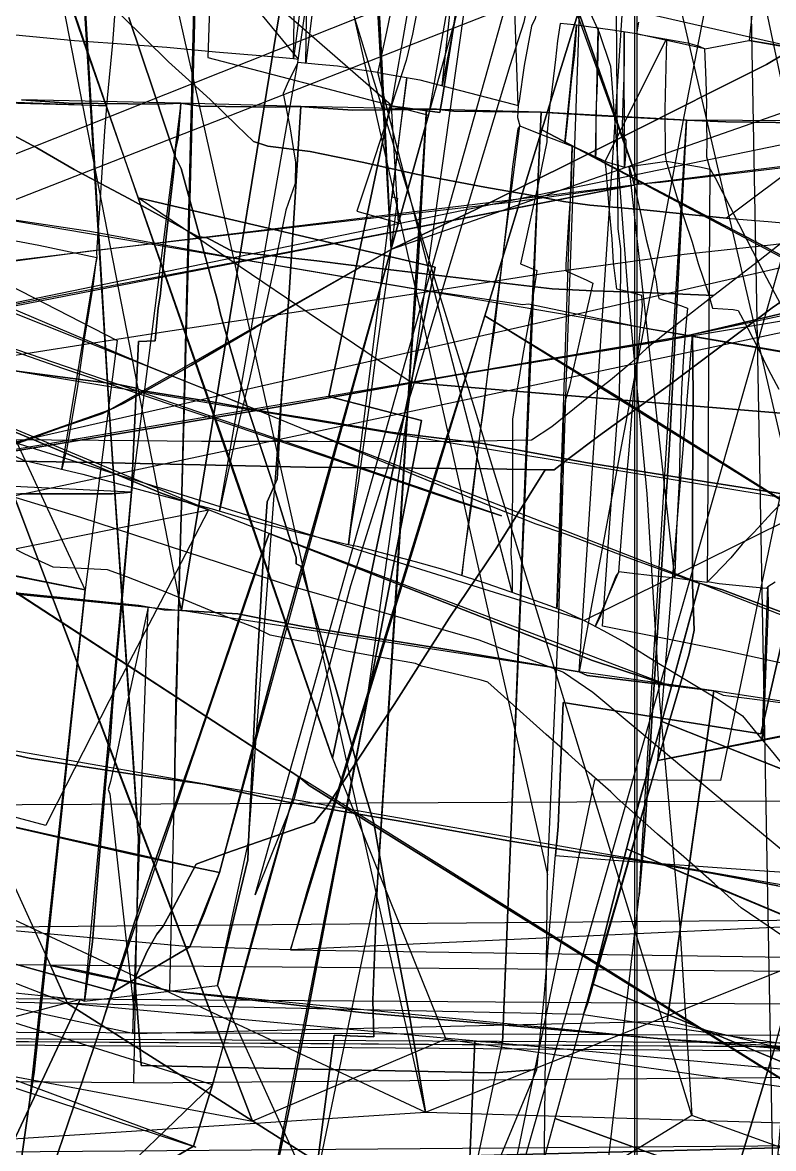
# Model space of a CAD drawing. Extents: x -6790 to 12600, y -1098 to 2171.
# Drawn here: x 523.8 to 609.2, y 73.8 to 201.9 of the extents above; entities that cross this region are included whole.
import ezdxf

# ---------------------------------------------------------------- set-up
doc = ezdxf.new("R2010")
doc.units = 0

msp = doc.modelspace()

# ---------------------------------------------------------------- linework, layer by layer
for points in [[(593.71, 814.33), (0.06, 814.26), (0.06, -0.07), (593.71, 0), (593.71, 814.33)], [(593.47, 802.52), (0, 802.52), (0, 0), (593.47, 0), (593.47, 802.52)], [(106.84, 634.01), (110.3, 95.46), (826.14, 101.62), (106.84, 634.01)], [(105.33, 620.2), (98.92, 88.39), (790.98, 84.91), (794.81, 617.1), (105.33, 620.2)], [(79.55, 608.24), (82.48, 284.45), (81.9, 110.82), (776.2, 114.16), (808.14, 114.29), (79.55, 608.24)], [(89.84, 599.43), (785.72, 589.09), (779.97, 92.07), (740.84, 91.65), (728.89, 91.75), (723.88, 92.07), (717.29, 92.52), (682.9, 93.32), (432.67, 95.45), (307.1, 97.51), (213.56, 98.73), (136.9, 99.68), (84.96, 100.39), (89.84, 599.43)], [(71.88, 94), (800.52, 88.91), (801.87, 586.62), (73.83, 591.85), (71.88, 94)], [(71.88, 94), (800.52, 88.91), (801.87, 586.62), (73.83, 591.85), (71.88, 94)], [(50.06, 587.89), (779.25, 581.11), (775.84, 83.59), (42.2, 89.17), (50.06, 587.89)], [(611.09, 494.35), (605.8, 455.06), (601.46, 424.35), (598.06, 401.12), (594.36, 374.67), (592.37, 359.78), (589.66, 341.62), (589.52, 339.35), (588.16, 329.48), (586.71, 317.39), (585.38, 308.14), (582.47, 285.39), (579.11, 260.34), (576.65, 241.79), (606.75, 231.4), (606.8, 230.34), (602.81, 210.55), (599.08, 191.44), (596.34, 176.89), (591.91, 153.67), (588.91, 137.6), (587.13, 128.03), (611.09, 494.35)], [(505.76, 384.16), (519.81, 352.85), (525.75, 339.86), (533.08, 323.83), (542.67, 303.25), (549.91, 286.99), (559.35, 266.22), (564.97, 253.9), (571.83, 239.07), (580.75, 219.88), (587.04, 206.01), (589.39, 200.8), (590.68, 196.97), (592.64, 171.62), (594.83, 148.3), (596.28, 124.7), (598.56, 99.46), (599.94, 77.52), (505.76, 384.16)], [(593.93, 183.54), (585.79, 206.83), (576.55, 232.21), (568.57, 254.73), (562.12, 271.88), (558.42, 281.72), (550.39, 304.4), (541.8, 326.8), (541.37, 328.24), (593.93, 183.54)], [(593.93, 183.54), (585.79, 206.83), (576.55, 232.21), (568.57, 254.73), (562.12, 271.88), (558.42, 281.72), (550.39, 304.4), (541.8, 326.8), (541.37, 328.24), (593.93, 183.54)], [(625.86, 71.87), (632.41, 79.98), (647.51, 98.01), (669.12, 123.87), (687.95, 145.93), (701.39, 153.35), (679.1, 165.74), (639, 187.95), (513.68, 256.43), (430.77, 302.52), (429.32, 296.95), (424.03, 274.69), (417.16, 243.62), (409.88, 210.96), (410.8, 210.17), (454.02, 181.98), (500.31, 151.83), (555.22, 116.07), (556.4, 115.11), (593.84, 91.8), (625.86, 71.87)], [(583.52, 104.94), (584.76, 133.44), (585.76, 164.02), (587.01, 198.5), (587.16, 203.32), (579.87, 217.18), (571.07, 233.86), (565.37, 244.73), (559.45, 255.9), (551.86, 270.27), (547.44, 278.75), (542.16, 288.4), (583.52, 104.94)], [(555.9, 275.2), (553.73, 258.38), (552.22, 245.79), (550.39, 232.19), (549.41, 222.37), (556.95, 218.38), (557.19, 217.3), (554.63, 197.85), (555.9, 275.2)], [(557.17, 274.89), (555.77, 265.27), (554.38, 254.41), (553.15, 243.71), (551.82, 231.61), (550.6, 222.79), (558.78, 219.39), (556.02, 197.31), (557.17, 274.89)], [(565.74, 176.1), (558.07, 171.71), (550.3, 167.23), (543, 162.95), (535.38, 158.67), (533.63, 157.82), (533.24, 164.92), (532.06, 184.63), (529.91, 220.37), (526.98, 266.96), (547.3, 268.32), (548.87, 268.29), (550.45, 268.27), (560.57, 268.5), (562.02, 244.34), (563.71, 216.23), (565.74, 176.1)], [(565.74, 176.1), (558.07, 171.71), (550.3, 167.23), (543, 162.95), (535.38, 158.67), (533.63, 157.82), (533.24, 164.92), (532.06, 184.63), (529.91, 220.37), (526.98, 266.96), (547.3, 268.32), (548.87, 268.29), (550.45, 268.27), (560.57, 268.5), (562.02, 244.34), (563.71, 216.23), (565.74, 176.1)], [(560.57, 268.5), (562.02, 244.34), (563.71, 216.23), (565.74, 176.1), (560.57, 268.5)], [(523.52, 266.73), (526.98, 266.96), (529.91, 220.37), (532.06, 184.63), (533.24, 164.92), (533.63, 157.82), (532.87, 157.45), (528.2, 155.85), (519.97, 152.89), (510.12, 149.53), (504.14, 160.41), (500.94, 166.79), (500.91, 179.1), (500.79, 180.94), (500.44, 185.57), (497.55, 217.63), (496.18, 230.83), (494.55, 245.57), (492.84, 265.06), (496.83, 265.34), (517.94, 266.7), (523.52, 266.73)], [(523.52, 266.73), (526.98, 266.96), (529.91, 220.37), (532.06, 184.63), (533.24, 164.92), (533.63, 157.82), (532.87, 157.45), (528.2, 155.85), (519.97, 152.89), (510.12, 149.53), (504.14, 160.41), (500.94, 166.79), (500.91, 179.1), (500.79, 180.94), (500.44, 185.57), (497.55, 217.63), (496.18, 230.83), (494.55, 245.57), (492.84, 265.06), (496.83, 265.34), (517.94, 266.7), (523.52, 266.73)], [(526.98, 266.96), (529.91, 220.37), (532.06, 184.63), (533.24, 164.92), (533.63, 157.82), (526.98, 266.96)], [(517.86, 257.87), (559.11, 240.35), (547.36, 168.36), (541.86, 135.02), (539.89, 135.06), (538.08, 135.4), (537.03, 135.6), (493.64, 139.97), (450.38, 144.28), (440.48, 145.34), (435.19, 145.59), (436.15, 178.25), (438.36, 259.44), (460.33, 258.49), (493.76, 257.24), (506.16, 256.82), (510.18, 256.52), (516.4, 256.44), (517.86, 257.87)], [(517.86, 257.87), (559.11, 240.35), (547.36, 168.36), (541.86, 135.02), (517.86, 257.87)], [(562.94, 124.33), (569.18, 156.64), (558.63, 159.39), (565.63, 192.45), (571.28, 191.7), (571.58, 193.45), (575.59, 219.03), (580.93, 252.19), (582.5, 251.85), (601.54, 249.12), (628.08, 245.31), (630.03, 244.74), (609.87, 147.63), (603.23, 115.67), (588.87, 115.73), (583.04, 87.44), (577.43, 60.24), (551.24, 64.56), (554.35, 79.32), (562.94, 124.33)], [(580.93, 252.19), (575.59, 219.03), (571.58, 193.45), (571.28, 191.7), (565.63, 192.45), (558.63, 159.39), (569.18, 156.64), (562.94, 124.33), (580.93, 252.19)], [(616.35, 127.46), (612.78, 128.44), (602.87, 130.61), (590.54, 133.08), (589.79, 133.24), (591.44, 156.64), (591.7, 158.92), (591.88, 174.15), (591.88, 176.17), (591.57, 178.46), (591.37, 203.25), (591.37, 218.89), (584.78, 219.32), (585.51, 229.64), (586.76, 243.12), (587.51, 251.7), (616.35, 127.46)], [(578.21, 248.8), (577.67, 244.69), (576.85, 239.49), (576.12, 235.09), (575.42, 230.63), (575.37, 230.36), (580.86, 229.07), (587.25, 227.41), (587.81, 227.25), (586.89, 223.57), (585.81, 218.67), (585.17, 216.16), (584.46, 212.86), (583.84, 210.11), (582.88, 205.74), (582.13, 202.39), (581.71, 201.54), (580.88, 197.04), (580.3, 193.02), (580.19, 192.49), (578.21, 248.8)], [(630.03, 244.74), (609.87, 147.63), (603.23, 115.67), (588.87, 115.73), (583.04, 87.44), (577.43, 60.24), (630.03, 244.74)], [(577.43, 60.24), (601.69, 60.02), (609.37, 85.16), (616.9, 113.23), (613.57, 113.75), (616.01, 134.04), (620.03, 167.47), (620.18, 167.46), (626.01, 214.17), (630.03, 244.74), (609.87, 147.63), (603.23, 115.67), (588.87, 115.73), (583.04, 87.44), (577.43, 60.24)], [(355.59, 238.06), (382.19, 224.75), (409.88, 210.96), (410.8, 210.17), (454.02, 181.98), (500.31, 151.83), (555.22, 116.07), (551, 101.66), (545.42, 81.03), (479.32, 101.69), (440.17, 114.43), (420.75, 120.59), (399.06, 127.48), (399.78, 136.36), (399.32, 136.39), (374.96, 138.59), (369.87, 139.02), (354.84, 140.28), (314.53, 144.26), (321.06, 159.29), (347.3, 223.23), (353.95, 238.89), (355.59, 238.06)], [(545.28, 210.39), (544.86, 197.96), (565.78, 192.5), (569.99, 191.4), (574.09, 206.1), (577.28, 233.29), (572.9, 233.54), (553.27, 234.64), (545.86, 235.06), (545.28, 210.39)], [(554.27, 96.39), (542.84, 96.71), (544.44, 100.51), (546.2, 105.2), (553.17, 131.47), (561.63, 161.62), (566.55, 179.15), (569.99, 191.4), (574.09, 206.1), (577.28, 233.29), (580.49, 233.11), (595.95, 232.25), (592.4, 219.7), (587.51, 204.69), (582.88, 189.75), (576.41, 168.54), (571.11, 151.91), (564.74, 131.14), (556.2, 103.26), (554.27, 96.39)], [(572.9, 233.54), (570.45, 212.39), (568.17, 200.64), (567.44, 197.63), (565.78, 192.5), (572.9, 233.54)], [(569.99, 191.4), (574.09, 206.1), (577.28, 233.29), (569.99, 191.4)], [(586.91, 232.75), (584.78, 221.32), (580.85, 202), (579.23, 197), (568.3, 160.82), (561.12, 137.81), (554.69, 113.63), (550.27, 102.65), (586.91, 232.75)], [(592.4, 219.7), (587.51, 204.69), (621.67, 196.88), (621.83, 200.16), (622.9, 212.21), (623.96, 230.73), (621.2, 230.88), (598.28, 232.12), (595.95, 232.25), (592.4, 219.7)], [(575.37, 230.36), (574.29, 222.42), (573.45, 217.05), (573.41, 216.55), (575.77, 215.82), (575.03, 212.16), (574.15, 207.7), (573.07, 202.54), (572.22, 198.29), (571.53, 194.78), (575.37, 230.36)], [(543.76, 223.43), (543.66, 214.17), (543.26, 198.88), (542.61, 173.29), (541.98, 151.14), (541.22, 124.29), (541.08, 114.64), (543.76, 223.43)], [(535.2, 222.05), (534.95, 217.05), (534.63, 209.64), (534.3, 203.21), (534.01, 199.58), (540.2, 199.13), (545.73, 198.62), (550.83, 198.19), (554.63, 197.85), (555.18, 197.78), (535.2, 222.05)], [(523.9, 219.95), (530.21, 201.28), (536.95, 181.99), (523.9, 219.95)], [(622.16, 186.25), (644.83, 203.97), (663.29, 217.65), (658.37, 220.25), (643.44, 209.01), (622.01, 193.26), (603.89, 179.69), (605.29, 179.56), (608.62, 179.3), (612.78, 178.91), (622.16, 186.25)], [(409.88, 210.96), (410.8, 210.17), (454.02, 181.98), (500.31, 151.83), (555.22, 116.07), (409.88, 210.96)], [(545.28, 210.39), (544.86, 197.96), (565.78, 192.5), (545.28, 210.39)], [(404.71, 205.29), (422.56, 199.67), (439.53, 193.82), (447, 191.4), (465.13, 185.2), (480.28, 180.17), (496.38, 174.32), (511.19, 168.59), (528.33, 162.61), (543.49, 157.52), (558.27, 152.56), (572.84, 147.57), (578.3, 145.81), (404.71, 205.29)], [(565.74, 176.1), (566.19, 176.35), (575.38, 180.68), (585.29, 185.57), (593.56, 189.69), (598.99, 192.43), (601.86, 193.88), (608.44, 197.18), (614.75, 200.94), (621.39, 204.59), (623.3, 205.53), (630.25, 205.42), (639.78, 205.51), (649.99, 205.61), (565.74, 176.1)], [(643.99, 184.13), (641.73, 174.71), (641.57, 174.02), (638.27, 160.26), (632.34, 163.57), (607.81, 176.67), (582.88, 189.75), (587.51, 204.69), (621.67, 196.88), (632.91, 194.5), (645.83, 191.78), (643.99, 184.13)], [(509.92, 201.67), (519.81, 200.84), (529.71, 199.92), (534.01, 199.58), (533.4, 193.34), (533.1, 189.59), (532.57, 181.39), (532.21, 175.77), (532.23, 175.15), (525.65, 176.57), (519.77, 177.67), (516.8, 178.18), (514.36, 178.65), (509.92, 201.67)], [(586.81, 201.63), (586.6, 198.32), (586.22, 195.27), (585.78, 190.6), (585.56, 188.83), (585.49, 188.2), (586.81, 201.63)], [(589.3, 201.29), (589.26, 198.41), (589.16, 195), (589.07, 192.55), (589.04, 191.49), (589.01, 188.4), (589.01, 187.13), (588.99, 186.67), (589.3, 201.29)], [(592.26, 200.86), (592.25, 198.29), (592.2, 195.6), (592.11, 192.92), (592.02, 190.16), (592.08, 189.05), (592.45, 188.56), (592.45, 187.24), (592.29, 185.5), (592.26, 200.86)], [(593.64, 200.66), (599.46, 199.64), (600.79, 199.24), (601.43, 198.96), (593.64, 200.66)], [(606.48, 199.9), (610.82, 199.16), (614.59, 198.64), (616.69, 198.19), (606.48, 199.9)], [(555.13, 197.4), (553.89, 194.92), (553.46, 193.87), (554.19, 190.09), (554.62, 187.44), (554.85, 186.07), (554.82, 183.63), (553.75, 180.57), (552.54, 174.65), (551.2, 168.57), (549.61, 161.38), (548.46, 156.77), (547.38, 151.74), (546.44, 147.37), (546.21, 146.34), (555.13, 197.4)], [(564.21, 196.24), (569.01, 195.44), (572.61, 194.49), (579.61, 192.66), (580.19, 192.49), (580.12, 191.15), (580.36, 190.18), (582.92, 189.18), (583.46, 188.98), (583.44, 188.38), (582.86, 185.41), (582.34, 183.01), (581.71, 180.13), (580.76, 175.85), (580.45, 174.47), (582.31, 173.71), (581.64, 169.16), (580.73, 164.16), (580.04, 159.99), (579.56, 156.8), (579.55, 151.77), (579.55, 147.94), (579.48, 145.06), (579.43, 144.04), (579.37, 141.52), (579.49, 139.47), (579.5, 137.08), (564.21, 196.24)], [(567.51, 195.69), (566.8, 190.17), (565.89, 182.59), (565.83, 182.09), (566.47, 181.97), (565.96, 178.08), (565.46, 174.34), (564.73, 169.46), (563.93, 163.56), (563.45, 159.93), (562.62, 154.13), (561.97, 149.51), (561.16, 144.57), (560.86, 142.53), (567.51, 195.69)], [(509.37, 183.22), (488.93, 191.04), (481.98, 193.22), (474, 154.14), (468.86, 126.47), (463.8, 100.66), (462.76, 95.22), (481.63, 90.95), (518.34, 82.81), (549.96, 76.88), (546.63, 85.56), (535.87, 113.56), (524.81, 142.8), (518.08, 160.55), (516.75, 164.06), (514.46, 170.04), (511.95, 176.66), (509.37, 183.22)], [(511.71, 193.02), (521.07, 192.95), (526.88, 192.73), (533.33, 192.48), (511.71, 193.02)], [(523.67, 193.13), (529.03, 192.76), (539.18, 192.67), (541.79, 192.75), (523.67, 193.13)], [(536.17, 148.48), (535.1, 135.91), (534.04, 124.11), (533.74, 120.08), (533.46, 117.77), (533.21, 115.2), (532.49, 106.71), (531.73, 97.3), (530.82, 90.55), (545.99, 92.31), (549.42, 106.65), (549.5, 108.68), (549.84, 115.6), (550.39, 126.95), (551.19, 141.39), (551.63, 147.4), (552.78, 149.98), (553.2, 158.66), (554.11, 171.16), (555.46, 192.39), (552.61, 192.31), (544.05, 192.42), (541.79, 192.75), (541.5, 188.85), (541.18, 187.55), (541, 185.01), (540.15, 177.91), (539.45, 170.8), (539.23, 169.47), (538.86, 165.7), (536.97, 165.62), (536.17, 148.48)], [(536.17, 148.48), (536.97, 165.62), (538.86, 165.7), (539.23, 169.47), (539.45, 170.8), (540.15, 177.91), (541, 185.01), (541.18, 187.55), (541.5, 188.85), (541.79, 192.75), (536.17, 148.48)], [(541.79, 192.75), (544.05, 192.42), (552.61, 192.31), (555.46, 192.39), (541.79, 192.75)], [(554.11, 171.16), (553.2, 158.66), (552.78, 149.98), (551.63, 147.4), (551.19, 141.39), (550.39, 126.95), (549.84, 115.6), (549.5, 108.68), (549.42, 106.65), (545.99, 92.31), (556.87, 68.36), (559.25, 86.69), (563.77, 86.49), (563.66, 90.65), (564.15, 103.47), (565.24, 120.41), (566.33, 137.37), (567.86, 161.76), (568.8, 174.57), (569.74, 192.08), (568.02, 192.05), (561.39, 191.98), (556.87, 192.27), (555.46, 192.39), (554.11, 171.16)], [(555.46, 192.39), (556.87, 192.27), (561.39, 191.98), (568.02, 192.05), (569.74, 192.08), (555.46, 192.39)], [(565.78, 192.5), (563.47, 185.36), (561.82, 180.47), (566.55, 179.15), (565.78, 192.5)], [(564.15, 103.47), (563.66, 90.65), (563.77, 86.49), (559.25, 86.69), (556.87, 68.36), (574.44, 67.34), (575.24, 86), (578.42, 85.8), (579.21, 105.66), (580.76, 144.51), (581.52, 164.03), (582.82, 191.76), (572.87, 191.87), (570.91, 192.08), (569.74, 192.08), (568.8, 174.57), (567.86, 161.76), (566.33, 137.37), (565.24, 120.41), (564.15, 103.47)], [(569.74, 192.08), (568.8, 174.57), (567.86, 161.76), (566.33, 137.37), (565.24, 120.41), (564.15, 103.47), (569.74, 192.08)], [(569.74, 192.08), (570.91, 192.08), (572.87, 191.87), (582.82, 191.76), (569.74, 192.08)], [(593.94, 102.57), (594.61, 109.98), (597.42, 153.91), (599.34, 190.82), (589.7, 191.34), (582.82, 191.76), (581.52, 164.03), (580.76, 144.51), (579.21, 105.66), (578.42, 85.8), (575.24, 86), (574.44, 67.34), (589.87, 67.24), (593.94, 102.57)], [(582.82, 191.76), (581.52, 164.03), (580.76, 144.51), (579.21, 105.66), (578.42, 85.8), (582.82, 191.76)], [(582.82, 191.76), (589.7, 191.34), (599.34, 190.82), (582.82, 191.76)], [(580.36, 190.18), (580.16, 189.84), (579.56, 185.56), (579, 180.45), (578.33, 174.52), (577.4, 166.63), (576.79, 162.66), (576.25, 158.04), (575.79, 154.91), (574.82, 146.9), (574.03, 141.46), (573.77, 139.01), (580.36, 190.18)], [(633.55, 132.92), (621.84, 140.25), (591.85, 159.16), (576.41, 168.54), (582.88, 189.75), (607.81, 176.67), (632.34, 163.57), (638.27, 160.26), (633.55, 132.92)], [(582.88, 189.75), (607.81, 176.67), (632.34, 163.57), (638.27, 160.26), (582.88, 189.75)], [(599.34, 190.82), (603.8, 190.65), (615.16, 190.48), (621.82, 190.49), (633.79, 190.58), (643.92, 190.56), (644.39, 190.57), (644.39, 190.56), (643.71, 163.94), (642.99, 121.28), (642.83, 111.54), (643.18, 108.83), (644.08, 102.65), (647.47, 93.28), (652.52, 75.91), (654.73, 68.08), (589.87, 67.24), (593.94, 102.57), (594.61, 109.98), (597.42, 153.91), (599.34, 190.82)], [(599.34, 190.82), (597.42, 153.91), (594.61, 109.98), (593.94, 102.57), (599.34, 190.82)], [(599.34, 190.82), (603.8, 190.65), (615.16, 190.48), (621.82, 190.49), (633.79, 190.58), (643.92, 190.56), (599.34, 190.82)], [(639.98, 189.33), (636.98, 188.8), (610.69, 185.46), (596.38, 183.73), (593.93, 183.54), (639.98, 189.33)], [(639.98, 189.33), (636.98, 188.8), (610.69, 185.46), (596.38, 183.73), (593.93, 183.54), (639.98, 189.33)], [(586.32, 187.88), (586.25, 184.96), (586.2, 183.35), (586.05, 181.26), (585.93, 179.26), (585.71, 176.25), (585.62, 174.36), (585.6, 173.68), (587.92, 172.65), (588.67, 172.29), (588.24, 170.28), (587.67, 167.82), (587.25, 166.03), (586.74, 163.82), (586.36, 162.15), (586.03, 160.56), (585.52, 158.88), (585.3, 156.92), (585.27, 152.49), (585.09, 149.84), (585.03, 146.42), (584.86, 141.99), (584.72, 138.71), (584.61, 135.53), (584.59, 135.26), (586.32, 187.88)], [(699.41, 187.52), (690.42, 185.94), (670.56, 182.27), (650.96, 178.84), (647.49, 177.97), (642.8, 176.8), (619.89, 171.09), (601.66, 166.82), (600.01, 166.44), (699.41, 187.52)], [(699.41, 187.52), (690.42, 185.94), (670.56, 182.27), (650.96, 178.84), (647.49, 177.97), (642.8, 176.8), (619.89, 171.09), (601.66, 166.82), (600.01, 166.44), (699.41, 187.52)], [(482.33, 185), (486.64, 183.74), (492.99, 181.87), (494.46, 181.47), (502.51, 178.06), (508.31, 175.66), (523.5, 169), (537.9, 162.89), (550.73, 157.74), (482.33, 185)], [(592.81, 185.57), (593.45, 183.18), (594.29, 179.42), (594.75, 177.26), (595.32, 175.06), (595.89, 172.44), (596.05, 171.21), (596.08, 171.08), (596.2, 170.52), (598.65, 169.72), (599.45, 169.45), (599.28, 167.44), (599, 164), (598.77, 160.19), (598.68, 157.46), (598.62, 154.98), (598.49, 149.79), (598.22, 144.2), (598.02, 139.24), (598, 138.69), (592.81, 185.57)], [(593.32, 183.42), (564.27, 177.78), (545.75, 174.21), (528.31, 170.93), (507.43, 166.83), (489.56, 163.39), (464.58, 158.39), (445.93, 154.82), (435.85, 152.74), (593.32, 183.42)], [(593.32, 183.42), (564.27, 177.78), (545.75, 174.21), (528.31, 170.93), (507.43, 166.83), (489.56, 163.39), (464.58, 158.39), (445.93, 154.82), (435.85, 152.74), (593.32, 183.42)], [(438.83, 164.63), (447.99, 165.73), (470.08, 168.29), (504.11, 172.31), (531.47, 175.95), (561.73, 179.47), (579.32, 181.51), (593.32, 183.42), (438.83, 164.63)], [(438.83, 164.63), (447.99, 165.73), (470.08, 168.29), (504.11, 172.31), (531.47, 175.95), (561.73, 179.47), (579.32, 181.51), (593.32, 183.42), (438.83, 164.63)], [(509.37, 183.22), (511.95, 176.66), (514.46, 170.04), (516.75, 164.06), (518.08, 160.55), (524.81, 142.8), (535.87, 113.56), (546.63, 85.56), (549.96, 76.88), (509.37, 183.22)], [(701.26, 183.17), (693.27, 173.63), (687.64, 166.6), (685.99, 164.72), (685.69, 163.8), (678.33, 156.42), (675.66, 153.46), (675.25, 152.9), (673.28, 152.84), (671.69, 152.35), (667.28, 152.67), (643.82, 154.7), (619.27, 156.71), (589.88, 159.14), (568, 160.98), (701.26, 183.17)], [(536.95, 181.99), (570.74, 174.11), (568, 160.98), (536.95, 181.99)], [(536.95, 181.99), (546.88, 153.59), (559.05, 118.21), (536.95, 181.99)], [(568, 160.98), (570.74, 174.11), (536.95, 181.99), (546.88, 153.59), (559.05, 118.21), (568, 160.98)], [(566.55, 179.15), (561.63, 161.62), (553.17, 131.47), (546.2, 105.2), (566.55, 179.15)], [(466, 150.39), (466.63, 157.59), (468.38, 177.35), (512.53, 177.06), (534.55, 165.76), (530.91, 137.37), (500.12, 143.4), (466, 150.39)], [(512.53, 177.06), (534.55, 165.76), (530.91, 137.37), (512.53, 177.06)], [(533.63, 157.82), (535.38, 158.67), (543, 162.95), (550.3, 167.23), (558.07, 171.71), (565.74, 176.1), (533.63, 157.82)], [(544.93, 146.49), (540.77, 138.42), (534.63, 126.66), (526.74, 111.18), (526.42, 110.53), (512.97, 114.16), (495.55, 118.77), (469.78, 126.02), (461.03, 128.59), (459.43, 129.25), (467.5, 148.93), (475.02, 166.81), (477.71, 173.42), (477.96, 174.38), (499.24, 165.3), (518.85, 157.01), (539.68, 148.34), (544.93, 146.49)], [(477.96, 174.38), (499.24, 165.3), (518.85, 157.01), (539.68, 148.34), (544.93, 146.49), (477.96, 174.38)], [(532.23, 175.15), (532.1, 174.4), (531.78, 171.91), (531.33, 169.13), (530.81, 165.92), (530.03, 160.52), (528.83, 153.51), (528.25, 151.11), (532.23, 175.15)], [(554.11, 171.16), (553.2, 158.66), (552.78, 149.98), (551.63, 147.4), (551.19, 141.39), (550.39, 126.95), (549.84, 115.6), (549.5, 108.68), (554.11, 171.16)], [(576.41, 168.54), (571.11, 151.91), (564.74, 131.14), (556.2, 103.26), (554.27, 96.39), (576.41, 168.54)], [(666.44, 114.16), (663.58, 99.03), (629.27, 107.4), (633.55, 132.92), (621.84, 140.25), (591.85, 159.16), (576.41, 168.54), (571.11, 151.91), (564.74, 131.14), (556.2, 103.26), (554.27, 96.39), (670.05, 94.68), (683.12, 102.35), (666.65, 114.04), (666.44, 114.16)], [(576.41, 168.54), (591.85, 159.16), (621.84, 140.25), (633.55, 132.92), (576.41, 168.54)], [(587.64, 89.03), (457.3, 91.79), (460.06, 115.9), (463.01, 141.06), (463.55, 143.34), (465.4, 143.64), (476.14, 145.49), (500.86, 149.42), (516.14, 152.04), (536.25, 155.41), (554.19, 158.42), (573.44, 161.87), (597.19, 165.8), (600.01, 166.44), (600.1, 159.5), (600.03, 148.19), (600.04, 137.96), (600.2, 132.77), (599.65, 130.09), (598.82, 127.25), (596.08, 117.94), (595.32, 115.36), (588.08, 90.25), (587.64, 89.03)], [(587.64, 89.03), (457.3, 91.79), (460.06, 115.9), (463.01, 141.06), (463.55, 143.34), (465.4, 143.64), (476.14, 145.49), (500.86, 149.42), (516.14, 152.04), (536.25, 155.41), (554.19, 158.42), (573.44, 161.87), (597.19, 165.8), (600.01, 166.44), (600.1, 159.5), (600.03, 148.19), (600.04, 137.96), (600.2, 132.77), (599.65, 130.09), (598.82, 127.25), (596.08, 117.94), (595.32, 115.36), (588.08, 90.25), (587.64, 89.03)], [(600.01, 166.44), (597.19, 165.8), (573.44, 161.87), (554.19, 158.42), (536.25, 155.41), (516.14, 152.04), (500.86, 149.42), (476.14, 145.49), (465.4, 143.64), (463.55, 143.34), (600.01, 166.44)], [(600.01, 166.44), (597.19, 165.8), (573.44, 161.87), (554.19, 158.42), (536.25, 155.41), (516.14, 152.04), (500.86, 149.42), (476.14, 145.49), (465.4, 143.64), (463.55, 143.34), (600.01, 166.44)], [(600.01, 166.44), (600.1, 159.5), (600.03, 148.19), (600.04, 137.96), (600.2, 132.77), (599.65, 130.09), (598.82, 127.25), (596.08, 117.94), (600.01, 166.44)], [(600.01, 166.44), (600.1, 159.5), (600.03, 148.19), (600.04, 137.96), (600.2, 132.77), (599.65, 130.09), (598.82, 127.25), (596.08, 117.94), (600.01, 166.44)], [(500.93, 101.66), (501.07, 107.19), (501.54, 126.53), (502.29, 148.85), (509.05, 149.31), (510.12, 149.53), (519.97, 152.89), (528.2, 155.85), (532.87, 157.45), (533.63, 157.82), (536.28, 119.34), (536.96, 109.41), (536.4, 81.23), (498.2, 81.56), (500.93, 101.66)], [(500.93, 101.66), (501.07, 107.19), (501.54, 126.53), (502.29, 148.85), (509.05, 149.31), (510.12, 149.53), (519.97, 152.89), (528.2, 155.85), (532.87, 157.45), (533.63, 157.82), (536.28, 119.34), (536.96, 109.41), (536.4, 81.23), (498.2, 81.56), (500.93, 101.66)], [(510.12, 149.53), (519.97, 152.89), (528.2, 155.85), (532.87, 157.45), (533.63, 157.82), (510.12, 149.53)], [(533.63, 157.82), (536.28, 119.34), (536.96, 109.41), (533.63, 157.82)], [(511.98, 157.53), (516.73, 155.43), (520.94, 153.52), (523.89, 152.14), (527.92, 151.19), (530.65, 150.53), (537.76, 148.61), (545.36, 146.58), (550.05, 145.2), (558.5, 143.09), (560.64, 142.57), (561.88, 142.35), (568.47, 140.58), (571.56, 139.72), (576.51, 138.12), (581.08, 136.53), (583.74, 135.57), (585.24, 135.03), (587.7, 133.86), (511.98, 157.53)], [(530.91, 137.37), (500.12, 143.4), (466, 150.39), (444.08, 154.88), (442.24, 155.3), (438.59, 122.18), (436.3, 101.46), (434.72, 86.5), (463.49, 80.97), (523.32, 70.19), (523.32, 70.19), (523.33, 70.23), (524.6, 79.3), (525.1, 82.45), (530.91, 137.37)], [(556.19, 155.51), (559.71, 154.07), (569.67, 149.94), (576.92, 146.96), (582.19, 144.89), (585.56, 143.76), (592.66, 141.03), (600.52, 138.22), (600.83, 138.13), (556.19, 155.51)], [(466, 150.39), (500.12, 143.4), (530.91, 137.37), (466, 150.39)], [(492.03, 150.61), (495.36, 150.53), (503.85, 149.86), (519.62, 148.54), (523.56, 148.3), (533.98, 148.3), (536.17, 148.48), (492.03, 150.61)], [(536.17, 148.48), (535.1, 135.91), (534.04, 124.11), (533.74, 120.08), (533.46, 117.77), (533.21, 115.2), (532.49, 106.71), (531.73, 97.3), (530.82, 90.55), (536.17, 148.48)], [(544.93, 146.49), (540.77, 138.42), (534.63, 126.66), (526.74, 111.18), (526.42, 110.53), (512.97, 114.16), (495.55, 118.77), (469.78, 126.02), (461.03, 128.59), (459.43, 129.25), (544.93, 146.49)], [(538.08, 135.4), (535.59, 123.93), (534.69, 119.7), (533.8, 115.55), (533.53, 114.64), (533.73, 114.14), (535.29, 100.16), (536.39, 90.26), (536.34, 86.86), (434.09, 108.89), (435.19, 145.48), (435.19, 145.59), (440.48, 145.34), (450.38, 144.28), (493.64, 139.97), (537.03, 135.6), (538.08, 135.4)], [(538.08, 135.4), (537.03, 135.6), (493.64, 139.97), (450.38, 144.28), (440.48, 145.34), (435.19, 145.59), (538.08, 135.4)], [(551.85, 143.77), (550.21, 139.34), (543.46, 119.45), (539.34, 107.82), (537.27, 101.87), (533.7, 90.71), (532.96, 88.39), (526.7, 70.03), (582.68, 70.86), (584.41, 77.2), (588.6, 92.53), (590.63, 100.49), (592.52, 107.9), (593.41, 111.38), (596.52, 122.37), (596.57, 122.54), (597.62, 126.37), (588.66, 129.31), (551.85, 143.77)], [(551.85, 143.77), (550.21, 139.34), (543.46, 119.45), (539.34, 107.82), (537.27, 101.87), (533.7, 90.71), (532.96, 88.39), (551.85, 143.77)], [(551.85, 143.77), (588.66, 129.31), (597.62, 126.37), (551.85, 143.77)], [(691.98, 84.6), (694.1, 98.51), (700.84, 138.73), (688.63, 136.37), (673.02, 133.07), (655.99, 129.72), (633.21, 125.22), (609, 120.43), (596.08, 117.94), (595.32, 115.36), (588.08, 90.25), (587.64, 89.03), (690.1, 74.16), (691.91, 84.59), (691.98, 84.6)], [(691.98, 84.6), (694.1, 98.51), (700.84, 138.73), (688.63, 136.37), (673.02, 133.07), (655.99, 129.72), (633.21, 125.22), (609, 120.43), (596.08, 117.94), (595.32, 115.36), (588.08, 90.25), (587.64, 89.03), (690.1, 74.16), (691.91, 84.59), (691.98, 84.6)], [(591.65, 139.42), (591.29, 138.93), (590.41, 136.7), (589.48, 134.21), (588.96, 133.21), (591.65, 139.42)], [(596.08, 117.94), (609, 120.43), (633.21, 125.22), (655.99, 129.72), (673.02, 133.07), (688.63, 136.37), (700.84, 138.73), (596.08, 117.94)], [(596.08, 117.94), (609, 120.43), (633.21, 125.22), (655.99, 129.72), (673.02, 133.07), (688.63, 136.37), (700.84, 138.73), (596.08, 117.94)], [(530.91, 137.37), (525.1, 82.45), (524.6, 79.3), (530.91, 137.37)], [(656.02, 98.89), (657.49, 102.24), (662.93, 113.9), (660.61, 115.5), (659.36, 116.7), (653.4, 118.97), (645.99, 121.61), (636.6, 125.03), (619.75, 131.38), (612.2, 134.08), (603.44, 137.38), (600.83, 138.13), (599, 131.36), (597.62, 126.37), (596.57, 122.54), (596.52, 122.37), (620.97, 112.67), (648.01, 101.82), (656.02, 98.89)], [(600.83, 138.13), (599, 131.36), (597.62, 126.37), (600.83, 138.13)], [(600.83, 138.13), (603.44, 137.38), (612.2, 134.08), (619.75, 131.38), (636.6, 125.03), (645.99, 121.61), (653.4, 118.97), (659.36, 116.7), (660.61, 115.5), (662.93, 113.9), (600.83, 138.13)], [(608.59, 137.72), (608.65, 135.38), (608.39, 129.67), (608.26, 125.72), (608.11, 120.99), (607.97, 120.27), (608.59, 137.72)], [(538.08, 135.4), (535.59, 123.93), (534.69, 119.7), (533.8, 115.55), (533.53, 114.64), (533.73, 114.14), (535.29, 100.16), (536.39, 90.26), (536.34, 86.86), (538.08, 135.4)], [(536.34, 86.86), (597.14, 88.25), (598.92, 100.88), (600.96, 115.33), (602.44, 125.86), (588.03, 127.62), (587.13, 128.03), (571.15, 130.74), (555.91, 133.17), (550.17, 134.26), (548.3, 134.63), (541.86, 135.02), (539.89, 135.06), (538.08, 135.4), (535.59, 123.93), (534.69, 119.7), (533.8, 115.55), (533.53, 114.64), (533.73, 114.14), (535.29, 100.16), (536.39, 90.26), (536.34, 86.86)], [(541.86, 135.02), (539.89, 135.06), (538.08, 135.4), (541.86, 135.02)], [(541.86, 135.02), (548.3, 134.63), (550.17, 134.26), (555.91, 133.17), (571.15, 130.74), (587.13, 128.03), (541.86, 135.02)], [(399.06, 127.48), (398.17, 120.6), (448.47, 104.89), (494.37, 90.01), (543.51, 73.94), (399.06, 127.48)], [(587.13, 128.03), (588.03, 127.62), (602.44, 125.86), (587.13, 128.03)], [(597.62, 126.37), (596.57, 122.54), (596.52, 122.37), (597.62, 126.37)], [(602.44, 125.86), (600.96, 115.33), (598.92, 100.88), (597.14, 88.25), (602.44, 125.86)], [(670.47, 95.13), (665.69, 72), (597.14, 88.25), (598.92, 100.88), (600.96, 115.33), (602.44, 125.86), (603.51, 125.36), (610.37, 124.5), (627.22, 122.09), (629.36, 121.79), (645.22, 117.85), (661.42, 113.87), (672.56, 111.09), (670.47, 95.13)], [(602.44, 125.86), (603.51, 125.36), (610.37, 124.5), (627.22, 122.09), (602.44, 125.86)], [(491.9, 124.44), (511.18, 120.77), (517.15, 119.87), (524.55, 118.22), (536.76, 116.32), (544.5, 115.26), (551.4, 113.74), (553.82, 113.22), (567.41, 110.93), (579.12, 108.78), (586.75, 107.56), (593.51, 106.59), (602.17, 105.12), (609.73, 103.67), (623.91, 101.16), (634.7, 99.26), (644.83, 97.61), (664.87, 94.21), (491.9, 124.44)], [(562.94, 124.33), (554.35, 79.32), (551.24, 64.56), (562.94, 124.33)], [(596.52, 122.37), (593.41, 111.38), (592.52, 107.9), (596.52, 122.37)], [(656.02, 98.89), (648.01, 101.82), (620.97, 112.67), (596.52, 122.37), (593.41, 111.38), (592.52, 107.9), (603.24, 103.28), (641.67, 87.2), (649.48, 83.9), (652.49, 90.9), (656.02, 98.89)], [(656.02, 98.89), (648.01, 101.82), (620.97, 112.67), (596.52, 122.37), (656.02, 98.89)], [(596.08, 117.94), (595.32, 115.36), (588.08, 90.25), (587.64, 89.03), (596.08, 117.94)], [(596.08, 117.94), (595.32, 115.36), (588.08, 90.25), (587.64, 89.03), (596.08, 117.94)], [(555.22, 116.07), (551, 101.66), (545.42, 81.03), (543.24, 74.04), (537.14, 70.42), (531.64, 67.74), (631.44, 68.24), (625.86, 71.87), (593.84, 91.8), (556.4, 115.11), (555.22, 116.07)], [(555.22, 116.07), (551, 101.66), (545.42, 81.03), (555.22, 116.07)], [(555.22, 116.07), (556.4, 115.11), (593.84, 91.8), (625.86, 71.87), (555.22, 116.07)], [(542.84, 96.71), (534.16, 91.63), (502.7, 100.37), (511.23, 113.01), (536.39, 107.25), (546.2, 105.2), (544.44, 100.51), (542.84, 96.71)], [(546.2, 105.2), (536.39, 107.25), (511.23, 113.01), (546.2, 105.2)], [(549.5, 108.68), (549.42, 106.65), (545.99, 92.31), (549.5, 108.68)], [(592.52, 107.9), (590.63, 100.49), (588.6, 92.53), (592.52, 107.9)], [(592.52, 107.9), (603.24, 103.28), (641.67, 87.2), (649.48, 83.9), (644.03, 71.39), (626.85, 76.7), (597.95, 88.72), (588.6, 92.53), (590.63, 100.49), (592.52, 107.9)], [(649.48, 83.9), (641.67, 87.2), (603.24, 103.28), (592.52, 107.9), (649.48, 83.9)], [(577.67, 71.64), (582.3, 82.78), (583.16, 90.94), (584.4, 106.78), (584.43, 107.11), (590.56, 106.63), (607.64, 105.43), (618.39, 104.69), (623.61, 104.39), (624.39, 104.34), (624.12, 102.73), (623.42, 94.26), (623.17, 86.77), (622.17, 68.56), (622.23, 67.15), (575.77, 67.28), (577.67, 71.64)], [(546.2, 105.2), (544.44, 100.51), (542.84, 96.71), (546.2, 105.2)], [(564.15, 103.47), (563.66, 90.65), (563.77, 86.49), (559.25, 86.69), (556.87, 68.36), (564.15, 103.47)], [(471.31, 71.96), (531.44, 67.74), (531.64, 67.74), (537.14, 70.42), (543.24, 74.04), (545.42, 81.03), (479.32, 101.69), (474.45, 82.12), (471.31, 71.96)], [(554.27, 96.39), (670.05, 94.68), (683.12, 102.35), (554.27, 96.39)], [(502.7, 100.37), (534.16, 91.63), (542.84, 96.71), (502.7, 100.37)], [(540.53, 91.71), (530.11, 94.09), (526.95, 94.59), (540.53, 91.71)], [(526.95, 94.59), (530.11, 94.09), (540.53, 91.71), (562.69, 89.22), (595.6, 86.32), (613.27, 84.88), (617, 84.61), (617.02, 84.99), (621.88, 84.44), (638.11, 82.24), (645.79, 80.88), (666.88, 78.13), (685.85, 75.81), (556.93, 72.47), (528.91, 90.28), (526.95, 94.59)], [(530.34, 90.73), (521.3, 71.49), (476.31, 76.42), (478.23, 86.32), (484.08, 93.43), (485.14, 93.39), (501.77, 92.71), (517.01, 92.08), (530.34, 90.73)], [(597.95, 88.72), (626.85, 76.7), (601.05, 71.12), (584.41, 77.2), (588.6, 92.53), (597.95, 88.72)], [(540.53, 91.71), (562.69, 89.22), (595.6, 86.32), (540.53, 91.71)], [(476.31, 76.42), (521.3, 71.49), (530.34, 90.73), (476.31, 76.42)], [(528.91, 90.28), (556.93, 72.47), (685.85, 75.81), (528.91, 90.28)], [(52.13, 89.05), (785.88, 84.2), (803.3, 84.04), (52.13, 89.05)], [(578.42, 85.8), (575.24, 86), (574.44, 67.34), (578.42, 85.8)], [(617.02, 84.99), (617, 84.61), (613.27, 84.88), (595.6, 86.32), (617.02, 84.99)], [(648.06, 74.19), (638.93, 77.19), (609.37, 85.16), (601.69, 60.02), (642.16, 59.38), (643.73, 62.37), (648.06, 74.19)], [(545.42, 81.03), (543.24, 74.04), (537.14, 70.42), (531.64, 67.74), (545.42, 81.03)], [(112.68, 70.11), (178.12, 75.16), (249.61, 72.24), (290.95, 73.46), (332.13, 73.91), (376.2, 77.1), (385.61, 77.97), (412.02, 78.56), (428.67, 72.27), (486.22, 72.51), (569.64, 77.89), (637.14, 75.89), (680.45, 74.98), (727.56, 74.98), (112.68, 70.11)], [(584.41, 77.2), (601.05, 71.12), (582.68, 70.86), (584.41, 77.2)]]:
    msp.add_lwpolyline(points, close=True)
for points in [[(574.19, 279.89), (584.88, 254.89), (607.02, 209.99), (611.22, 190.12), (610.72, 156.36), (610.72, 129.43), (611.15, 88.92), (609.23, 67.74), (599.13, 614.13)], [(645.19, 316.64), (641.07, 215.99), (639.98, 189.33), (639.98, 189.33), (636.98, 188.8), (610.69, 185.46), (596.38, 183.73), (593.93, 183.54), (585.79, 206.83), (576.55, 232.21), (568.57, 254.73), (562.12, 271.88)], [(645.19, 316.64), (641.07, 215.99), (639.98, 189.33), (639.98, 189.33), (636.98, 188.8), (610.69, 185.46), (596.38, 183.73), (593.93, 183.54), (585.79, 206.83), (576.55, 232.21), (568.57, 254.73), (562.12, 271.88)], [(254.7, 80.31), (819.15, 304.83)], [(254.7, 80.31), (819.15, 304.83)], [(582.47, 285.39), (579.11, 260.34), (576.65, 241.79), (606.75, 231.4), (606.8, 230.34), (602.81, 210.55), (599.08, 191.44), (596.34, 176.89), (591.91, 153.67), (588.91, 137.6), (587.13, 128.03), (571.15, 130.74), (555.91, 133.17), (550.17, 134.26), (548.3, 134.63), (541.86, 135.02), (547.36, 168.36), (559.11, 240.35), (517.86, 257.87), (521.71, 302.06)], [(262.91, 80), (820.33, 298.27)], [(262.91, 80), (820.33, 298.27)], [(582.47, 285.39), (579.11, 260.34), (576.65, 241.79), (606.75, 231.4), (606.8, 230.34), (602.81, 210.55), (599.08, 191.44), (596.34, 176.89), (591.91, 153.67), (588.91, 137.6), (587.13, 128.03), (588.03, 127.62), (602.44, 125.86), (603.51, 125.36), (610.37, 124.5)], [(632.28, 65.88), (599.94, 77.52), (583.1, 67.16), (583.52, 104.94), (584.76, 133.44), (585.76, 164.02), (587.01, 198.5), (587.16, 203.32), (579.87, 217.18), (571.07, 233.86), (565.37, 244.73), (559.45, 255.9), (551.86, 270.27), (547.44, 278.75)], [(632.28, 65.88), (599.94, 77.52), (583.1, 67.16), (583.52, 104.94), (584.76, 133.44), (585.76, 164.02), (587.01, 198.5), (587.16, 203.32), (579.87, 217.18), (571.07, 233.86), (565.37, 244.73), (559.45, 255.9), (551.86, 270.27), (547.44, 278.75)], [(562.12, 271.88), (568.57, 254.73), (576.55, 232.21), (585.79, 206.83), (593.93, 183.54), (593.32, 183.42), (564.27, 177.78), (545.75, 174.21), (528.31, 170.93), (507.43, 166.83)], [(562.12, 271.88), (568.57, 254.73), (576.55, 232.21), (585.79, 206.83), (593.93, 183.54), (593.32, 183.42), (564.27, 177.78), (545.75, 174.21), (528.31, 170.93), (507.43, 166.83)], [(614.75, 200.94), (608.44, 197.18), (601.86, 193.88), (598.99, 192.43), (593.56, 189.69), (585.29, 185.57), (575.38, 180.68), (566.19, 176.35), (565.74, 176.1), (565.74, 176.1), (563.71, 216.23), (562.02, 244.34), (560.57, 268.5), (564.05, 268.58), (564.64, 268.61), (574.82, 269.11), (601.53, 270.12), (622.52, 271.03)], [(614.75, 200.94), (608.44, 197.18), (601.86, 193.88), (598.99, 192.43), (593.56, 189.69), (585.29, 185.57), (575.38, 180.68), (566.19, 176.35), (565.74, 176.1), (565.74, 176.1), (563.71, 216.23), (562.02, 244.34), (560.57, 268.5), (564.05, 268.58), (564.64, 268.61), (574.82, 269.11), (601.53, 270.12), (622.52, 271.03)], [(535.87, 202.51), (538.71, 194.06), (541.15, 186.7), (541.85, 185.33), (545.3, 172.7), (545.88, 170.57), (546.3, 168.76), (548.36, 161.64), (549.41, 158.01), (552.03, 150.15), (554.08, 143.54), (554.91, 141.03), (554.91, 140.31), (555.45, 140.06), (560.53, 122.29), (562.62, 114.6), (563.75, 110.83), (565.61, 100.28), (567.86, 88.69), (569.64, 77.89), (529.66, 256.11)], [(523.32, 70.19), (551.24, 64.56), (554.35, 79.32), (562.94, 124.33), (562.94, 124.33), (569.18, 156.64), (558.63, 159.39), (565.63, 192.45), (571.28, 191.7), (571.58, 193.45), (575.59, 219.03), (580.93, 252.19), (577.72, 252.28), (551.66, 253.24), (548.74, 253.66), (544.08, 253.12), (530.25, 251.5), (528.84, 251.24), (528.85, 251.22), (529.01, 249.81), (521.6, 222.02)], [(612.78, 128.44), (602.87, 130.61), (590.54, 133.08), (589.79, 133.24), (591.44, 156.64), (591.7, 158.92), (591.88, 174.15), (591.88, 176.17), (591.57, 178.46), (591.37, 203.25), (591.37, 218.89), (584.78, 219.32), (585.51, 229.64), (586.76, 243.12), (587.51, 251.7), (594.09, 250.7), (597.44, 250.26), (601.63, 250.26), (609.41, 249.72)], [(443.77, 153.77), (821.82, 231.72)], [(443.77, 153.77), (821.82, 231.72)], [(517.93, 114.38), (526.95, 94.59), (530.11, 94.09), (540.53, 91.71), (540.53, 91.71), (541.08, 114.64), (541.22, 124.29), (541.98, 151.14), (542.61, 173.29), (543.26, 198.88), (543.66, 214.17), (543.76, 223.43), (532.77, 223.64), (521.21, 223.82)], [(613.27, 84.88), (595.6, 86.32), (595.6, 86.32), (562.69, 89.22), (540.53, 91.71), (541.08, 114.64), (541.22, 124.29), (541.98, 151.14), (542.61, 173.29), (543.26, 198.88), (543.66, 214.17), (543.76, 223.43), (558.31, 223.1), (572.5, 222.8), (576.53, 222.78), (577.7, 222.47), (581.66, 222.29), (604.01, 221.9), (620.36, 221.51)], [(522.94, 222.77), (523.9, 219.95), (530.21, 201.28), (536.95, 181.99), (546.88, 153.59), (559.05, 118.21), (571.95, 86.2), (571.95, 86.2), (549.96, 76.88), (546.63, 85.56), (535.87, 113.56), (524.81, 142.8), (518.08, 160.55)], [(769.04, 219.7), (748.02, 214.57), (731.2, 210.66), (702.66, 203.76), (688.63, 200.39), (679.27, 198.09), (679.27, 198.09), (658.73, 193.29), (641.86, 189.47), (639.98, 189.33), (636.98, 188.8), (610.69, 185.46), (596.38, 183.73), (593.93, 183.54), (593.32, 183.42), (564.27, 177.78), (545.75, 174.21), (528.31, 170.93), (507.43, 166.83)], [(769.04, 219.7), (748.02, 214.57), (731.2, 210.66), (702.66, 203.76), (688.63, 200.39), (679.27, 198.09), (679.27, 198.09), (658.73, 193.29), (641.86, 189.47), (639.98, 189.33), (636.98, 188.8), (610.69, 185.46), (596.38, 183.73), (593.93, 183.54), (593.32, 183.42), (564.27, 177.78), (545.75, 174.21), (528.31, 170.93), (507.43, 166.83)], [(615.87, 211.08), (575.47, 215.02), (555.26, 216.91), (545.29, 217.84), (523.9, 219.95), (530.21, 201.28), (536.95, 181.99), (570.74, 174.11), (568, 160.98), (589.88, 159.14), (619.27, 156.71)], [(505.91, 216.8), (533.34, 212.45), (545.28, 210.39), (544.86, 197.96), (565.78, 192.5), (569.99, 191.4), (566.55, 179.15), (561.63, 161.62), (553.17, 131.47), (546.2, 105.2), (536.39, 107.25), (511.23, 113.01)], [(622.01, 193.26), (603.89, 179.69), (599.98, 180.06), (594.5, 180.64), (588.36, 181.17), (585.33, 181.57), (581.39, 182.33), (576.4, 183.22), (568.77, 184.64), (562.42, 186.06), (556.5, 187.27), (551.69, 187.86), (550.08, 188.42), (548.19, 190.22), (545.13, 193.2), (543.52, 194.67), (540.4, 197.48), (535.08, 202.72), (532.78, 204.68), (529.68, 207.52), (525.38, 211.61), (521.58, 214.71)], [(758.19, 210.99), (755.21, 211.12), (742.19, 207.18), (724.29, 201.96), (717.78, 200.3), (707.58, 197.94), (701.53, 196.61), (680.39, 191.55), (661.45, 187.33), (657.55, 185.83), (646.65, 183.31), (641.26, 182.43), (632.06, 180.57), (627.87, 179.28), (622.83, 178.66), (618.83, 177.82), (609.25, 176.65), (599.08, 175.53), (583.44, 173.41), (568.5, 171.07), (557.21, 169.3), (540.04, 166.75), (520.76, 163.7)], [(758.19, 210.99), (755.21, 211.12), (742.19, 207.18), (724.29, 201.96), (717.78, 200.3), (707.58, 197.94), (701.53, 196.61), (680.39, 191.55), (661.45, 187.33), (657.55, 185.83), (646.65, 183.31), (641.26, 182.43), (632.06, 180.57), (627.87, 179.28), (622.83, 178.66), (618.83, 177.82), (609.25, 176.65), (599.08, 175.53), (583.44, 173.41), (568.5, 171.07), (557.21, 169.3), (540.04, 166.75), (520.76, 163.7)], [(345.57, 209.55), (674.98, 153.54), (674.98, 153.54), (671.92, 153.88), (663.56, 155.12), (655.9, 156.33), (648.05, 157.96), (642.92, 158.78), (628.97, 161.59), (612.95, 163.93), (594.69, 167.11), (589.35, 168.22), (581.38, 169.89), (580.71, 169.81), (568.36, 171.65), (550.03, 174.76), (531.43, 178.14), (513.74, 180.82)], [(739.49, 208.82), (587.7, 133.86), (587.7, 133.86), (589.87, 132.73), (592.44, 131.33), (596.21, 128.99), (602.88, 124.96), (605.73, 123.02), (607.38, 120.97), (609.17, 118.85), (610.56, 117.1)], [(566.12, 205.33), (565.2, 200.89), (564.22, 196.33), (564.21, 196.24), (561.38, 196.68), (559.62, 196.99), (557.41, 197.18), (555.13, 197.4), (555.68, 201.35), (556.46, 206.88)], [(516.14, 152.04), (536.25, 155.41), (554.19, 158.42), (573.44, 161.87), (597.19, 165.8), (600.01, 166.44), (601.66, 166.82), (619.89, 171.09), (642.8, 176.8), (647.49, 177.97), (650.96, 178.84), (670.56, 182.27), (690.42, 185.94), (699.41, 187.52), (701.05, 187.78), (703.16, 188.3), (717.83, 192.23), (737.15, 197.35), (754.9, 201.98), (768.79, 205.6)], [(516.14, 152.04), (536.25, 155.41), (554.19, 158.42), (573.44, 161.87), (597.19, 165.8), (600.01, 166.44), (601.66, 166.82), (619.89, 171.09), (642.8, 176.8), (647.49, 177.97), (650.96, 178.84), (670.56, 182.27), (690.42, 185.94), (699.41, 187.52), (701.05, 187.78), (703.16, 188.3), (717.83, 192.23), (737.15, 197.35), (754.9, 201.98), (768.79, 205.6)], [(593.89, 201.97), (593.64, 200.66), (590.94, 201.06), (586.57, 201.67), (584.96, 201.85), (584.65, 199.85), (584.44, 197.73), (584.07, 194.6), (583.77, 192.29), (583.46, 189.1), (583.46, 188.98), (586.83, 187.68), (590.25, 186.08), (592.29, 185.5), (596.58, 186.1), (597.07, 186.18), (600.81, 185.52), (602.03, 185.24), (601.64, 186.62), (601.69, 188.58), (601.64, 190.21), (601.6, 191.65), (601.66, 192.6), (601.58, 195.38), (601.43, 198.96), (606.44, 199.89), (606.52, 199.9), (607.12, 205.67)], [(740.6, 203.76), (511.15, 151.47)], [(535.08, 202.72), (540.4, 197.48), (543.52, 194.67), (545.13, 193.2), (548.19, 190.22), (550.08, 188.42), (551.69, 187.86), (556.5, 187.27), (562.42, 186.06), (568.77, 184.64), (576.4, 183.22), (581.39, 182.33), (585.33, 181.57), (588.36, 181.17), (594.5, 180.64), (599.98, 180.06), (603.89, 179.69), (605.29, 179.56), (608.62, 179.3), (612.78, 178.91), (607.53, 174.8), (602.47, 170.88), (594.51, 171.22), (588.67, 171.41), (584.07, 171.63), (572.44, 173), (560.87, 174.36), (557.28, 174.82), (548.08, 175.83), (547.4, 176.03), (545.29, 177.19), (544.74, 177.45), (543.75, 177.58), (535.88, 181.93), (529.65, 185.23), (525.42, 187.67), (515.24, 193.11)], [(612.78, 128.44), (602.87, 130.61), (590.54, 133.08), (589.79, 133.24), (591.44, 156.64), (591.7, 158.92), (591.88, 174.15), (591.88, 176.17), (591.57, 178.46), (591.37, 203.25)], [(506.21, 107.58), (569.64, 77.89), (567.86, 88.69), (565.61, 100.28), (563.75, 110.83), (562.62, 114.6), (560.53, 122.29), (555.45, 140.06), (554.91, 140.31), (554.91, 141.03), (554.08, 143.54), (552.03, 150.15), (549.41, 158.01), (548.36, 161.64), (546.3, 168.76), (545.88, 170.57), (545.3, 172.7), (541.85, 185.33), (541.15, 186.7), (538.71, 194.06), (535.87, 202.51)], [(535.87, 202.51), (538.71, 194.06), (541.15, 186.7), (541.85, 185.33), (545.3, 172.7), (545.88, 170.57), (546.3, 168.76), (548.36, 161.64), (549.41, 158.01), (552.03, 150.15), (554.08, 143.54), (554.91, 141.03), (554.91, 140.31), (555.45, 140.06), (560.53, 122.29), (562.62, 114.6), (563.75, 110.83), (565.61, 100.28), (567.86, 88.69), (569.64, 77.89), (639.44, 105.72)], [(614.75, 200.94), (608.44, 197.18), (601.86, 193.88), (598.99, 192.43), (593.56, 189.69), (585.29, 185.57), (575.38, 180.68), (566.19, 176.35), (565.74, 176.1), (558.07, 171.71), (550.3, 167.23), (543, 162.95), (535.38, 158.67), (533.63, 157.82), (536.28, 119.34), (536.96, 109.41), (536.96, 109.41), (536.4, 81.23), (662.23, 82.32)], [(614.75, 200.94), (608.44, 197.18), (601.86, 193.88), (598.99, 192.43), (593.56, 189.69), (585.29, 185.57), (575.38, 180.68), (566.19, 176.35), (565.74, 176.1), (558.07, 171.71), (550.3, 167.23), (543, 162.95), (535.38, 158.67), (533.63, 157.82), (536.28, 119.34), (536.96, 109.41), (536.96, 109.41), (536.4, 81.23), (662.23, 82.32)], [(612.17, 149.28), (609.06, 146.14), (607.04, 143.94), (605.69, 142.55), (604.39, 141.02), (602.42, 138.97), (601.66, 138.22), (599.16, 138.53), (597.75, 138.73), (595.46, 138.96), (592.85, 139.26), (591.65, 139.42), (591.92, 142.88), (592.15, 145.8), (592.44, 149.11), (592.79, 152.82), (593.33, 159.99), (593.96, 165.61), (594.34, 169.68), (594.25, 170.88), (592.44, 171.35), (591.42, 171.6), (591.04, 174.62), (590.87, 177.29), (590.58, 180.52), (590.39, 182.88), (590.2, 185.2), (590.07, 186.17), (597.05, 200.06), (597.05, 200.06), (596.89, 192.09), (596.93, 186.84), (597.04, 186.17), (598.21, 182.23), (599.97, 176.96), (600.66, 174.52), (601.8, 171.17), (602.3, 169.44), (604.65, 169.28), (605.23, 169.18), (606.34, 167.11), (607.48, 164.84), (608.62, 162.48), (609.84, 160.2)], [(510.81, 145.54), (743.43, 195.07)], [(515.24, 193.11), (525.42, 187.67), (529.65, 185.23), (535.88, 181.93), (543.75, 177.58), (544.74, 177.45), (545.29, 177.19), (547.4, 176.03), (548.08, 175.83), (557.28, 174.82), (560.87, 174.36), (572.44, 173), (584.07, 171.63), (588.67, 171.41), (594.51, 171.22), (602.47, 170.88), (598.48, 167.77), (594.82, 164.88), (593.05, 163.21), (590.71, 161.24), (590.71, 161.24), (588.18, 159.29), (584.02, 155.92), (581.72, 154.39), (571.95, 154.22), (556.22, 154.26), (544.15, 154.26), (532.44, 154.37), (516.34, 154.49)], [(523.56, 148.3), (533.98, 148.3), (536.17, 148.48), (536.17, 148.48), (536.97, 165.62), (538.86, 165.7), (539.23, 169.47), (539.45, 170.8), (540.15, 177.91), (541, 185.01), (541.18, 187.55), (541.5, 188.85), (541.79, 192.75), (539.18, 192.67), (529.03, 192.76), (523.67, 193.13)], [(615.16, 190.48), (603.8, 190.65), (599.34, 190.82), (589.7, 191.34), (582.82, 191.76), (572.87, 191.87), (570.91, 192.08), (569.74, 192.08), (568.02, 192.05), (561.39, 191.98), (556.87, 192.27), (555.46, 192.39), (552.61, 192.31), (544.05, 192.42), (541.79, 192.75), (539.18, 192.67), (529.03, 192.76), (523.67, 193.13)], [(609.44, 138.25), (608.59, 137.72), (608.42, 137.53), (605.71, 137.79), (603.06, 138.06), (601.72, 138.28), (602.03, 185.24), (602.03, 185.24), (602.62, 184.26), (604.3, 180.93), (606.22, 177.2), (608.13, 173.46), (610.34, 169.32)], [(612.95, 163.93), (594.69, 167.11), (589.35, 168.22), (581.38, 169.89), (580.71, 169.81), (568.36, 171.65), (550.03, 174.76), (531.43, 178.14), (513.74, 180.82)], [(612.95, 163.93), (594.69, 167.11), (589.35, 168.22), (581.38, 169.89), (580.71, 169.81), (568.36, 171.65), (550.03, 174.76), (531.43, 178.14), (513.74, 180.82)], [(612.78, 178.91), (607.53, 174.8), (602.47, 170.88), (598.48, 167.77), (594.82, 164.88), (593.05, 163.21), (590.71, 161.24), (588.18, 159.29), (584.02, 155.92), (581.72, 154.39), (571.95, 154.22), (556.22, 154.26), (544.15, 154.26), (532.44, 154.37), (516.34, 154.49)], [(430.73, 177.51), (671.16, 137.83), (671.16, 137.83), (668.14, 138.16), (662.39, 138.89), (653.74, 140.43), (645, 141.88), (636.78, 143.48), (634.43, 144.16), (631.53, 144.82), (623.5, 146.21), (612.93, 147.88), (601.36, 149.69), (587.86, 151.86), (576.13, 154.02), (565.65, 155.31), (557.01, 156.74), (551.51, 157.63), (545.35, 158.75), (537.29, 160.06), (536.75, 160.34), (534.7, 160.76), (522.88, 162.28)], [(512.53, 177.06), (534.55, 165.76), (530.91, 137.37), (525.1, 82.45), (524.6, 79.3), (523.33, 70.23)], [(514.31, 152.16), (532.06, 151.87), (555.98, 151.33), (576.71, 151.16), (583.24, 151.01), (584.3, 151.03), (585.79, 152.2), (589.33, 154.86), (597.4, 160.72), (609.08, 169.46), (617.46, 175.27)], [(617.46, 175.27), (609.08, 169.46), (597.4, 160.72), (589.33, 154.86), (585.79, 152.2), (584.3, 151.03), (583.24, 151.01), (577.59, 141.94), (572.32, 134.15), (566.07, 124.31), (558.34, 112.57), (556.98, 110.89), (546.92, 107.38), (543.55, 106.13), (540.9, 101.08), (539.79, 99.09), (539.07, 98.16), (537.95, 96.23), (536.55, 93.1), (537.11, 86.2), (537.27, 83.21), (552.99, 82.89), (577.48, 82.39), (582.3, 82.78), (583.16, 90.94), (584.4, 106.78), (584.43, 107.11), (584.74, 110.43), (585.29, 124.55), (595.34, 122.96), (607.8, 120.96), (610.16, 131.22)], [(633.21, 125.22), (609, 120.43), (596.08, 117.94), (598.82, 127.25), (599.65, 130.09), (600.2, 132.77), (600.04, 137.96), (600.03, 148.19), (600.1, 159.5), (600.01, 166.44), (601.66, 166.82), (619.89, 171.09)], [(633.21, 125.22), (609, 120.43), (596.08, 117.94), (598.82, 127.25), (599.65, 130.09), (600.2, 132.77), (600.04, 137.96), (600.03, 148.19), (600.1, 159.5), (600.01, 166.44), (601.66, 166.82), (619.89, 171.09)], [(523.5, 169), (537.9, 162.89), (550.73, 157.74), (556.19, 155.51), (559.71, 154.07), (569.67, 149.94), (576.92, 146.96), (582.19, 144.89), (585.56, 143.76), (592.66, 141.03), (600.52, 138.22), (600.83, 138.13), (599, 131.36), (597.62, 126.37), (588.66, 129.31), (551.85, 143.77), (544.93, 146.49), (539.68, 148.34), (518.85, 157.01)], [(522.88, 162.28), (534.7, 160.76), (536.75, 160.34), (537.29, 160.06), (545.35, 158.75), (551.51, 157.63), (557.01, 156.74), (565.65, 155.31), (576.13, 154.02), (587.86, 151.86), (601.36, 149.69), (612.93, 147.88)], [(522.88, 162.28), (534.7, 160.76), (536.75, 160.34), (537.29, 160.06), (545.35, 158.75), (551.51, 157.63), (557.01, 156.74), (565.65, 155.31), (576.13, 154.02), (587.86, 151.86), (601.36, 149.69), (612.93, 147.88)], [(619.27, 156.71), (589.88, 159.14), (568, 160.98), (559.05, 118.21), (559.05, 118.21), (571.95, 86.2), (640.76, 76.5)], [(511.15, 151.47), (530.39, 145.64), (554.27, 137.84), (575.72, 131.66), (585.35, 128.01), (588.69, 125.73), (604.07, 112.86), (616.57, 102.49)], [(577.67, 71.64), (582.3, 82.78), (577.48, 82.39), (552.99, 82.89), (537.27, 83.21), (537.11, 86.2), (536.55, 93.1), (537.95, 96.23), (539.07, 98.16), (539.79, 99.09), (540.9, 101.08), (543.55, 106.13), (546.92, 107.38), (556.98, 110.89), (558.34, 112.57), (566.07, 124.31), (572.32, 134.15), (577.59, 141.94), (583.24, 151.01), (576.71, 151.16), (555.98, 151.33), (532.06, 151.87), (514.31, 152.16)], [(517.01, 92.08), (530.34, 90.73), (530.82, 90.55), (531.73, 97.3), (532.49, 106.71), (533.21, 115.2), (533.46, 117.77), (533.74, 120.08), (534.04, 124.11), (535.1, 135.91), (536.17, 148.48), (533.98, 148.3), (523.56, 148.3)], [(510.82, 69.96), (526.7, 70.03), (532.96, 88.39), (533.7, 90.71), (537.27, 101.87), (539.34, 107.82), (543.46, 119.45), (550.21, 139.34), (551.85, 143.77), (544.93, 146.49), (540.77, 138.42), (534.63, 126.66), (526.74, 111.18), (526.42, 110.53), (512.97, 114.16)], [(611.14, 97.39), (608.51, 99.17), (605.57, 101.17), (602.52, 103.9), (599.03, 106.98), (596.06, 109.56), (593.55, 111.78), (591.45, 113.64), (590.75, 114.37), (588.25, 116.54), (585.88, 118.68), (583.37, 120.91), (578.55, 125.23), (576.72, 126.85), (575.98, 127.1), (573.91, 127.56), (569.17, 128.67), (568.5, 128.97), (565.04, 129.58), (560.67, 130.38), (558.28, 130.95), (554.23, 131.77), (551.97, 132.2), (550.17, 133.07), (545.7, 134.79), (540.39, 136.97), (535.66, 138.84), (533.45, 139.65), (532.68, 139.68), (529.69, 139.83), (527.27, 139.94), (524.05, 141.41), (521.46, 142.74)], [(610.16, 131.22), (607.8, 120.96), (595.34, 122.96), (585.29, 124.55), (584.74, 110.43), (584.43, 107.11), (584.43, 107.11), (590.56, 106.63), (607.64, 105.43), (618.39, 104.69)], [(517.15, 119.87), (524.55, 118.22), (536.76, 116.32), (544.5, 115.26), (551.4, 113.74), (553.82, 113.22), (567.41, 110.93), (579.12, 108.78), (586.75, 107.56), (593.51, 106.59), (602.17, 105.12), (609.73, 103.67), (623.91, 101.16), (634.7, 99.26), (644.83, 97.61), (664.87, 94.21), (663.32, 86.43), (333.12, 87.71)], [(609.73, 103.67), (602.17, 105.12), (593.51, 106.59), (586.75, 107.56), (579.12, 108.78), (567.41, 110.93), (553.82, 113.22), (551.4, 113.74), (544.5, 115.26), (536.76, 116.32), (524.55, 118.22), (517.15, 119.87)], [(517.93, 114.38), (526.95, 94.59), (528.91, 90.28), (528.91, 90.28), (520.93, 93.36)]]:
    msp.add_lwpolyline(points)

doc.saveas('drawing.dxf')
